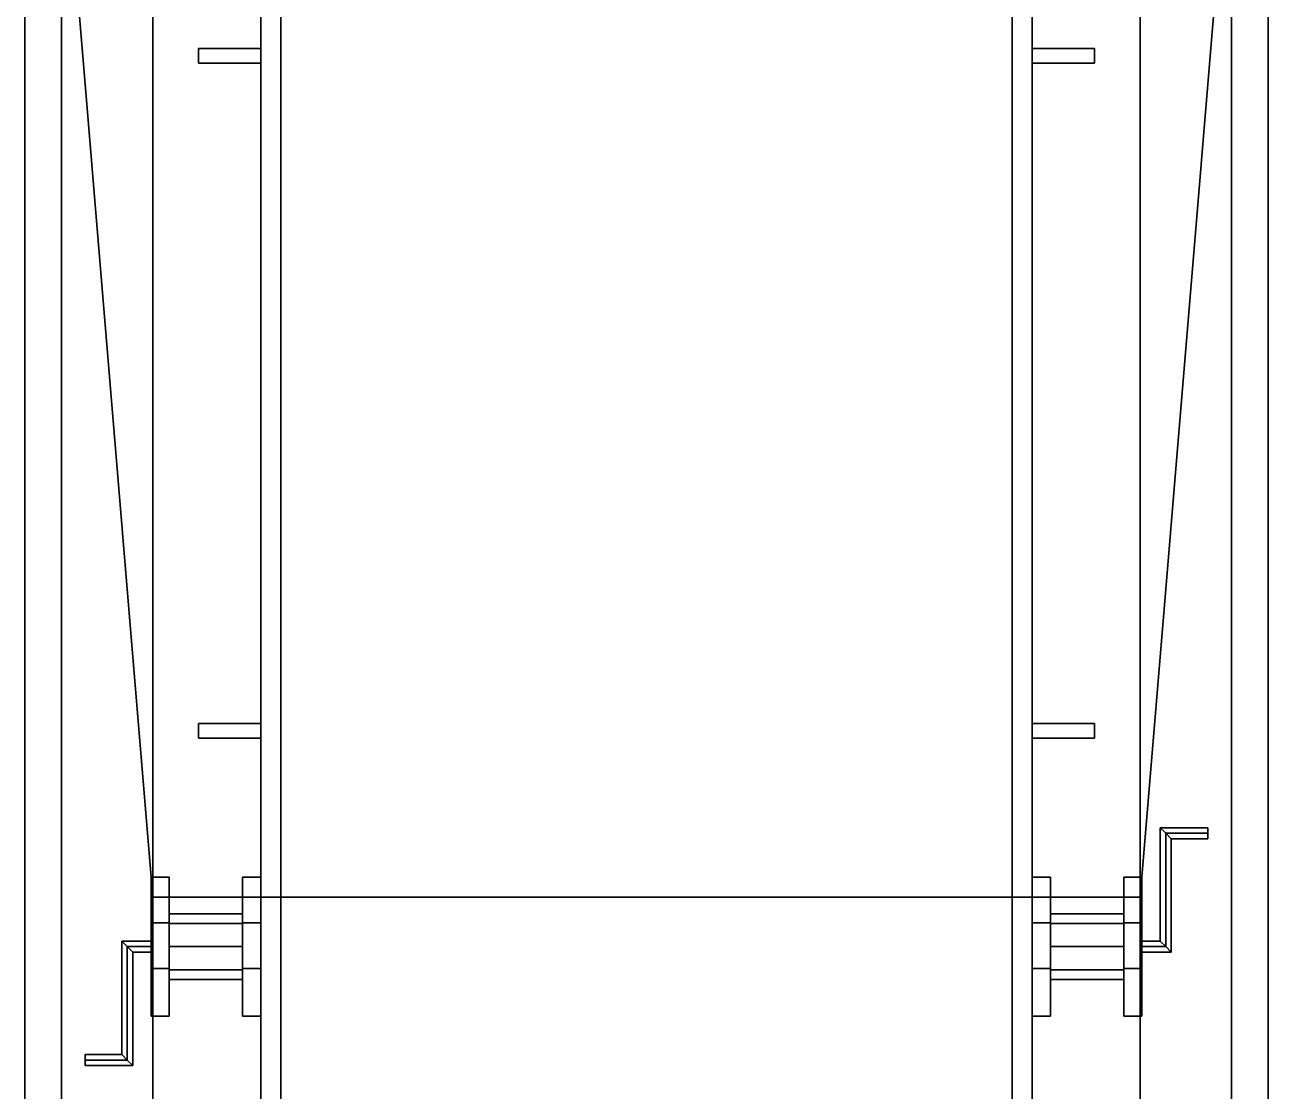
# Model space of a CAD drawing. Extents: x -3.4 to 3.4, y -22.9 to 23.6.
# Drawn here: x -3.4 to 3.4, y -14.25 to -8.42 of the extents above; entities that cross this region are included whole.
import ezdxf

# ---------------------------------------------------------------- set-up
doc = ezdxf.new("R2010")
doc.units = 0
doc.layers.get('0').update_dxf_attribs({"linetype": 'CONTINUOUS'})
doc.layers.add('SUPERSTRUCTURE', color=3, linetype='CONTINUOUS')

msp = doc.modelspace()

# ---------------------------------------------------------------- linework, layer by layer
for points in [[(-2.7, -7.18, -1.51), (-2.7, -13.19, -1.09), (-3.2, -7.19, -1.26)], [(-3.2, -18.44), (-3.2, -18.44), (-3.2, -8.29), (-3.2, -7.19, -1.26)], [(-2.7, -13.19, -1.09), (-2.7, -15.25, -0.76), (-3.2, -18.44), (-3.2, -7.19, -1.26)], [(2.7, -7.18, -1.51), (2.7, -13.19, -1.09), (-2.7, -13.19, -1.09), (-2.7, -7.18, -1.51)], [(3.2, -7.19, -1.26), (2.7, -13.19, -1.09), (2.7, -13.19, -1.09), (2.7, -7.18, -1.51)], [(3.2, -7.19, -1.26), (3.2, -18.44), (2.7, -15.25, -0.76), (2.7, -13.19, -1.09)], [(3.2, -8.29), (3.2, -18.44), (3.2, -18.44), (3.2, -7.19, -1.26)], [(-3.2, -8.29, 0.86), (-3.2, -18.44, 2.05), (-3.4, -18.44, 2.05), (-3.4, -8.29, 0.86)], [(-3.4, -8.29, 1.06), (-3.4, -18.44, 2.25), (-3.2, -18.44, 2.25), (-3.2, -8.29, 1.06)], [(-3.4, -8.29, 0.86), (-3.4, -18.44, 2.05), (-3.4, -18.44, 2.25), (-3.4, -8.29, 1.06)], [(-3.2, -8.29), (-3.2, -18.44), (-3.2, -18.44, 2.05), (-3.2, -8.29, 0.86)], [(-3.2, -8.29, 1.1), (-3.2, -18.44, 2.29), (-2.11, -18.44, 2.29), (-2.11, -8.29, 1.1)], [(-3.2, -8.29, 1.06), (-3.2, -18.44, 2.25), (-3.2, -18.44, 2.29), (-3.2, -8.29, 1.1)], [(2.11, -8.29, 1.1), (2.11, -18.44, 2.29), (3.2, -18.44, 2.29), (3.2, -8.29, 1.1)], [(3.2, -18.44, 2.05), (3.2, -18.44), (3.2, -8.29), (3.2, -8.29, 0.86)], [(3.4, -8.29, 0.86), (3.4, -18.44, 2.05), (3.2, -18.44, 2.05), (3.2, -8.29, 0.86)], [(3.2, -8.29, 1.06), (3.2, -18.44, 2.25), (3.4, -18.44, 2.25), (3.4, -8.29, 1.06)], [(3.2, -8.29, 1.1), (3.2, -18.44, 2.29), (3.2, -18.44, 2.25), (3.2, -8.29, 1.06)], [(3.4, -18.44, 2.25), (3.4, -18.44, 2.05), (3.4, -8.29, 0.86), (3.4, -8.29, 1.06)], [(2.84, -12.84, 2.35), (2.81, -12.81, 2.38), (3.07, -12.81, 2.38), (3.07, -12.84, 2.35)], [(2.81, -12.81, 2.38), (2.84, -12.84, 2.41), (3.07, -12.84, 2.41), (3.07, -12.81, 2.38)], [(2.84, -13.46, 2.35), (2.81, -13.43, 2.38), (2.81, -12.81, 2.38), (2.84, -12.84, 2.35)], [(2.81, -13.43, 2.38), (2.84, -13.46, 2.41), (2.84, -12.84, 2.41), (2.81, -12.81, 2.38)], [(2.87, -12.87, 2.38), (2.84, -12.84, 2.35), (3.07, -12.84, 2.35), (3.07, -12.87, 2.38)], [(2.84, -12.84, 2.41), (2.87, -12.87, 2.38), (3.07, -12.87, 2.38), (3.07, -12.84, 2.41)], [(2.87, -13.49, 2.38), (2.84, -13.46, 2.35), (2.84, -12.84, 2.35), (2.87, -12.87, 2.38)], [(2.84, -13.46, 2.41), (2.87, -13.49, 2.38), (2.87, -12.87, 2.38), (2.84, -12.84, 2.41)], [(3.07, -12.84, 2.41), (3.07, -12.87, 2.38), (3.07, -12.84, 2.35), (3.07, -12.81, 2.38)], [(-2.61, -13.08, 2.5), (-2.61, -13.08, 1.66), (-2.71, -13.08, 1.66), (-2.71, -13.08, 2.5)], [(-2.71, -13.08, 1.66), (-2.71, -13.84, 1.75), (-2.71, -13.84, 2.5), (-2.71, -13.08, 2.5)], [(-2.61, -13.33, 2.8), (-2.61, -13.08, 2.5), (-2.71, -13.08, 2.5), (-2.71, -13.33, 2.8)], [(-2.71, -13.08, 2.5), (-2.71, -13.84, 2.5), (-2.71, -13.58, 2.8), (-2.71, -13.33, 2.8)], [(-2.61, -13.84, 2.5), (-2.61, -13.84, 1.75), (-2.61, -13.08, 1.66), (-2.61, -13.08, 2.5)], [(-2.61, -13.58, 2.8), (-2.61, -13.84, 2.5), (-2.61, -13.08, 2.5), (-2.61, -13.33, 2.8)], [(-2.11, -13.08, 2.5), (-2.11, -13.08, 1.66), (-2.21, -13.08, 1.66), (-2.21, -13.08, 2.5)], [(-2.21, -13.08, 1.66), (-2.21, -13.84, 1.75), (-2.21, -13.84, 2.5), (-2.21, -13.08, 2.5)], [(-2.21, -13.08, 2.5), (-2.21, -13.84, 2.5), (-2.21, -13.58, 2.8), (-2.21, -13.33, 2.8)], [(-2.11, -13.33, 2.8), (-2.11, -13.08, 2.5), (-2.21, -13.08, 2.5), (-2.21, -13.33, 2.8)], [(2.21, -13.33, 2.8), (2.21, -13.08, 2.5), (2.11, -13.08, 2.5), (2.11, -13.33, 2.8)], [(2.21, -13.08, 2.5), (2.21, -13.08, 1.66), (2.11, -13.08, 1.66), (2.11, -13.08, 2.5)], [(2.21, -13.84, 2.5), (2.21, -13.08, 2.5), (2.21, -13.33, 2.8), (2.21, -13.58, 2.8)], [(2.21, -13.84, 1.75), (2.21, -13.08, 1.66), (2.21, -13.08, 2.5), (2.21, -13.84, 2.5)], [(2.71, -13.33, 2.8), (2.71, -13.08, 2.5), (2.61, -13.08, 2.5), (2.61, -13.33, 2.8)], [(2.61, -13.33, 2.8), (2.61, -13.08, 2.5), (2.61, -13.84, 2.5), (2.61, -13.58, 2.8)], [(2.61, -13.08, 2.5), (2.61, -13.08, 1.66), (2.61, -13.84, 1.75), (2.61, -13.84, 2.5)], [(2.71, -13.08, 2.5), (2.71, -13.08, 1.66), (2.61, -13.08, 1.66), (2.61, -13.08, 2.5)], [(2.71, -13.84, 2.5), (2.71, -13.08, 2.5), (2.71, -13.33, 2.8), (2.71, -13.58, 2.8)], [(2.71, -13.84, 1.75), (2.71, -13.08, 1.66), (2.71, -13.08, 2.5), (2.71, -13.84, 2.5)], [(2.7, -13.19, -1.09), (2.7, -15.25, -0.76), (-2.7, -15.25, -0.76), (-2.7, -13.19, -1.09)], [(-2.21, -13.3327, 2.5073), (-2.21, -13.28, 2.38), (-2.61, -13.28, 2.38), (-2.61, -13.3327, 2.5073)], [(-2.21, -13.28, 2.38), (-2.21, -13.3327, 2.2527), (-2.61, -13.3327, 2.2527), (-2.61, -13.28, 2.38)], [(2.21, -13.3327, 2.2527), (2.21, -13.28, 2.38), (2.61, -13.28, 2.38), (2.61, -13.3327, 2.2527)], [(2.21, -13.28, 2.38), (2.21, -13.3327, 2.5073), (2.61, -13.3327, 2.5073), (2.61, -13.28, 2.38)], [(-2.71, -13.33, 2.8), (-2.71, -13.58, 2.8), (-2.61, -13.58, 2.8), (-2.61, -13.33, 2.8)], [(-2.21, -13.3327, 2.2527), (-2.21, -13.46, 2.2), (-2.61, -13.46, 2.2), (-2.61, -13.3327, 2.2527)], [(-2.21, -13.46, 2.56), (-2.21, -13.3327, 2.5073), (-2.61, -13.3327, 2.5073), (-2.61, -13.46, 2.56)], [(-2.21, -13.33, 2.8), (-2.21, -13.58, 2.8), (-2.11, -13.58, 2.8), (-2.11, -13.33, 2.8)], [(2.21, -13.58, 2.8), (2.21, -13.33, 2.8), (2.11, -13.33, 2.8), (2.11, -13.58, 2.8)], [(2.21, -13.3327, 2.5073), (2.21, -13.46, 2.56), (2.61, -13.46, 2.56), (2.61, -13.3327, 2.5073)], [(2.21, -13.46, 2.2), (2.21, -13.3327, 2.2527), (2.61, -13.3327, 2.2527), (2.61, -13.46, 2.2)], [(2.71, -13.58, 2.8), (2.71, -13.33, 2.8), (2.61, -13.33, 2.8), (2.61, -13.58, 2.8)], [(-2.71, -13.43, 2.38), (-2.71, -13.46, 2.35), (-2.84, -13.46, 2.35), (-2.87, -13.43, 2.38)], [(-2.71, -13.46, 2.41), (-2.71, -13.43, 2.38), (-2.87, -13.43, 2.38), (-2.84, -13.46, 2.41)], [(-2.87, -13.43, 2.38), (-2.84, -13.46, 2.35), (-2.84, -14.08, 2.35), (-2.87, -14.05, 2.38)], [(-2.84, -13.46, 2.41), (-2.87, -13.43, 2.38), (-2.87, -14.05, 2.38), (-2.84, -14.08, 2.41)], [(-2.71, -13.46, 2.35), (-2.71, -13.49, 2.38), (-2.81, -13.49, 2.38), (-2.84, -13.46, 2.35)], [(-2.71, -13.49, 2.38), (-2.71, -13.46, 2.41), (-2.84, -13.46, 2.41), (-2.81, -13.49, 2.38)], [(-2.84, -13.46, 2.35), (-2.81, -13.49, 2.38), (-2.81, -14.11, 2.38), (-2.84, -14.08, 2.35)], [(-2.81, -13.49, 2.38), (-2.84, -13.46, 2.41), (-2.84, -14.08, 2.41), (-2.81, -14.11, 2.38)], [(-2.21, -13.46, 2.2), (-2.21, -13.5873, 2.2527), (-2.61, -13.5873, 2.2527), (-2.61, -13.46, 2.2)], [(-2.21, -13.5873, 2.5073), (-2.21, -13.46, 2.56), (-2.61, -13.46, 2.56), (-2.61, -13.5873, 2.5073)], [(2.21, -13.46, 2.56), (2.21, -13.5873, 2.5073), (2.61, -13.5873, 2.5073), (2.61, -13.46, 2.56)], [(2.21, -13.5873, 2.2527), (2.21, -13.46, 2.2), (2.61, -13.46, 2.2), (2.61, -13.5873, 2.2527)], [(2.71, -13.46, 2.35), (2.71, -13.43, 2.38), (2.81, -13.43, 2.38), (2.84, -13.46, 2.35)], [(2.71, -13.43, 2.38), (2.71, -13.46, 2.41), (2.84, -13.46, 2.41), (2.81, -13.43, 2.38)], [(2.71, -13.49, 2.38), (2.71, -13.46, 2.35), (2.84, -13.46, 2.35), (2.87, -13.49, 2.38)], [(2.71, -13.46, 2.41), (2.71, -13.49, 2.38), (2.87, -13.49, 2.38), (2.84, -13.46, 2.41)], [(-2.71, -13.58, 2.8), (-2.71, -13.84, 2.5), (-2.61, -13.84, 2.5), (-2.61, -13.58, 2.8)], [(-2.21, -13.64, 2.38), (-2.21, -13.5873, 2.5073), (-2.61, -13.5873, 2.5073), (-2.61, -13.64, 2.38)], [(-2.21, -13.5873, 2.2527), (-2.21, -13.64, 2.38), (-2.61, -13.64, 2.38), (-2.61, -13.5873, 2.2527)], [(-2.21, -13.58, 2.8), (-2.21, -13.84, 2.5), (-2.11, -13.84, 2.5), (-2.11, -13.58, 2.8)], [(2.11, -13.58, 2.8), (2.11, -13.84, 2.5), (2.21, -13.84, 2.5), (2.21, -13.58, 2.8)], [(2.21, -13.64, 2.38), (2.21, -13.5873, 2.2527), (2.61, -13.5873, 2.2527), (2.61, -13.64, 2.38)], [(2.21, -13.5873, 2.5073), (2.21, -13.64, 2.38), (2.61, -13.64, 2.38), (2.61, -13.5873, 2.5073)], [(2.61, -13.58, 2.8), (2.61, -13.84, 2.5), (2.71, -13.84, 2.5), (2.71, -13.58, 2.8)], [(-2.71, -13.84, 2.5), (-2.71, -13.84, 1.75), (-2.61, -13.84, 1.75), (-2.61, -13.84, 2.5)], [(-2.21, -13.84, 2.5), (-2.21, -13.84, 1.75), (-2.11, -13.84, 1.75), (-2.11, -13.84, 2.5)], [(2.11, -13.84, 2.5), (2.11, -13.84, 1.75), (2.21, -13.84, 1.75), (2.21, -13.84, 2.5)], [(2.61, -13.84, 2.5), (2.61, -13.84, 1.75), (2.71, -13.84, 1.75), (2.71, -13.84, 2.5)], [(-3.07, -14.08, 2.41), (-3.07, -14.05, 2.38), (-3.07, -14.08, 2.35), (-3.07, -14.11, 2.38)], [(-2.87, -14.05, 2.38), (-2.84, -14.08, 2.35), (-3.07, -14.08, 2.35), (-3.07, -14.05, 2.38)], [(-2.84, -14.08, 2.41), (-2.87, -14.05, 2.38), (-3.07, -14.05, 2.38), (-3.07, -14.08, 2.41)], [(-2.84, -14.08, 2.35), (-2.81, -14.11, 2.38), (-3.07, -14.11, 2.38), (-3.07, -14.08, 2.35)], [(-2.81, -14.11, 2.38), (-2.84, -14.08, 2.41), (-3.07, -14.08, 2.41), (-3.07, -14.11, 2.38)]]:
    msp.add_3dface(points)
at = {"layer": 'SUPERSTRUCTURE'}
for points in [[(-2.11, -6.85, 3.04), (-2.11, -18.44, 3.16), (-2, -18.44, 3.16), (-2, -6.85, 3.04)], [(-2.11, -8.29, 1.1), (-2.11, -18.44, 2.29), (-2.11, -18.44, 3.16), (-2.11, -6.85, 3.04)], [(-2, -6.85, 0.1), (-2, -17, 0.5), (2, -17, 0.5), (2, -6.85, 0.1)], [(-2, -6.85, 3.04), (-2, -18.44, 3.16), (-2, -17, 0.5), (-2, -6.85, 0.1)], [(2, -6.85, 3.04), (2, -18.44, 3.16), (2.11, -18.44, 3.16), (2.11, -6.85, 3.04)], [(2, -6.85, 0.1), (2, -17, 0.5), (2, -18.44, 3.16), (2, -6.85, 3.04)], [(2.11, -18.44, 3.16), (2.11, -18.44, 2.29), (2.11, -8.29, 1.1), (2.11, -6.85, 3.04)], [(-2.11, -8.63, 2.96), (-2.11, -8.55, 2.96), (-2.45, -8.55, 1.15), (-2.45, -8.63, 1.15)], [(-2.11, -8.55, 2.96), (-2.11, -8.55, 1.1305), (-2.45, -8.55, 1.1305), (-2.45, -8.55, 1.15)], [(-2.45, -8.55, 1.15), (-2.45, -8.55, 1.1305), (-2.45, -8.63, 1.1399), (-2.45, -8.63, 1.15)], [(2.11, -8.55, 2.96), (2.11, -8.63, 2.96), (2.45, -8.63, 1.15), (2.45, -8.55, 1.15)], [(2.45, -8.55, 1.15), (2.45, -8.55, 1.1305), (2.11, -8.55, 1.1305), (2.11, -8.55, 2.96)], [(2.45, -8.63, 1.15), (2.45, -8.63, 1.1399), (2.45, -8.55, 1.1305), (2.45, -8.55, 1.15)], [(-2.45, -8.63, 1.15), (-2.45, -8.63, 1.1399), (-2.11, -8.63, 1.1399), (-2.11, -8.63, 2.96)], [(2.11, -8.63, 2.96), (2.11, -8.63, 1.1399), (2.45, -8.63, 1.1399), (2.45, -8.63, 1.15)], [(-2.11, -12.24, 2.98), (-2.11, -12.24, 1.5631), (-2.45, -12.24, 1.5631), (-2.45, -12.24, 1.58)], [(-2.11, -12.32, 2.98), (-2.11, -12.24, 2.98), (-2.45, -12.24, 1.58), (-2.45, -12.32, 1.58)], [(-2.45, -12.24, 1.58), (-2.45, -12.24, 1.5631), (-2.45, -12.32, 1.5725), (-2.45, -12.32, 1.58)], [(2.11, -12.24, 2.98), (2.11, -12.32, 2.98), (2.45, -12.32, 1.58), (2.45, -12.24, 1.58)], [(2.45, -12.24, 1.58), (2.45, -12.24, 1.5631), (2.11, -12.24, 1.5631), (2.11, -12.24, 2.98)], [(2.45, -12.32, 1.58), (2.45, -12.32, 1.5725), (2.45, -12.24, 1.5631), (2.45, -12.24, 1.58)], [(-2.45, -12.32, 1.58), (-2.45, -12.32, 1.5725), (-2.11, -12.32, 1.5725), (-2.11, -12.32, 2.98)], [(2.11, -12.32, 2.98), (2.11, -12.32, 1.5725), (2.45, -12.32, 1.5725), (2.45, -12.32, 1.58)]]:
    msp.add_3dface(points, dxfattribs=at)

doc.saveas('drawing.dxf')
